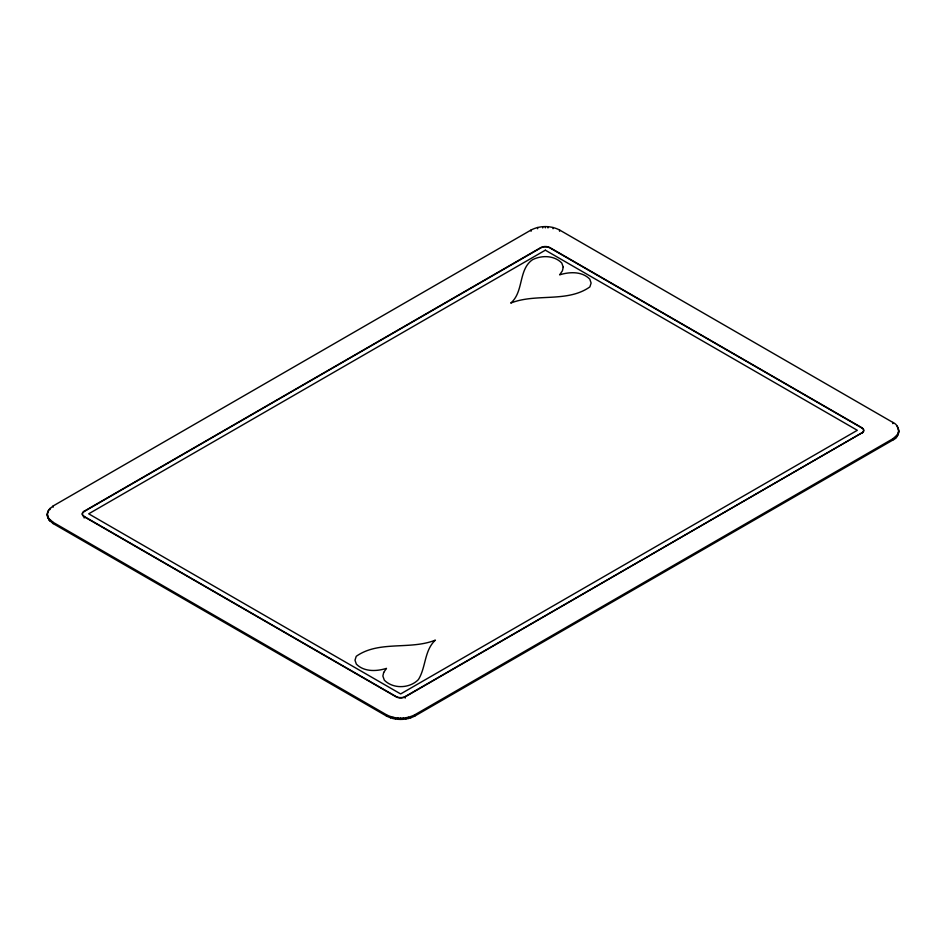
<?xml version="1.0" encoding="UTF-8"?>
<svg xmlns="http://www.w3.org/2000/svg" width="946" height="946" viewBox="0 0 946 946"><rect width="100%" height="100%" fill="white"/><g stroke="black" fill="none" stroke-linecap="round" stroke-linejoin="round"><path stroke-width="1.42" d="M47.3 514.139L48.837 509.693L53.201 505.921L531.096 230.008C539.835 225.444 550.844 225.444 559.583 230.008L892.799 422.389C900.509 425.487 900.533 436.981 892.799 440.079L414.904 715.992C406.165 720.556 395.156 720.556 386.417 715.992L53.201 523.611L48.837 519.839L47.3 514.139L47.477 516.906M47.3 515.393L47.477 512.626M898.523 433.374L898.7 430.607L898.7 431.861M47.477 515.653L48.837 518.585L53.201 522.358L386.417 714.738C395.156 719.303 406.165 719.303 414.904 714.738L892.799 438.826L897.163 435.054L898.523 432.121M84.17 511.218L540.816 247.568A6.397 3.689 0 0 1 549.863 247.568L861.83 427.687A6.397 3.689 0 0 1 861.83 432.901L405.184 696.871A6.397 3.689 0 0 1 396.138 696.871L84.17 516.753A6.397 3.689 0 0 1 84.17 511.526L84.17 511.218A6.397 3.689 0 0 0 84.17 516.433L84.17 518.006M84.17 511.526L540.816 247.887A6.397 3.689 0 0 1 549.863 247.887L861.83 427.994A6.397 3.689 0 0 1 862.847 428.763M84.17 516.433L396.138 696.552A6.397 3.689 0 0 0 405.184 696.552L861.83 432.901M898.523 429.094L898.523 430.347M898.014 427.604L898.014 428.857L897.163 426.161M898.014 433.623L898.014 434.876M897.163 435.054L897.163 436.307M896.004 436.425L896.004 437.679M892.799 422.389L892.799 423.642M892.799 438.826L892.799 440.079M559.583 230.008L559.583 231.262M553.043 227.478L553.043 228.731M547.971 226.697L547.971 227.951M545.345 226.602L545.345 227.856M542.708 226.697L542.708 227.951M537.635 227.478L537.635 228.731M531.096 230.008L531.096 231.262M414.904 714.738L414.904 715.992M410.73 716.595L410.73 717.848M408.365 717.269L408.365 718.522M405.869 717.754L405.869 719.007M405.207 696.528L405.184 698.113M403.292 718.049L403.292 719.303M400.655 718.144L400.655 719.398M398.03 718.049L398.03 719.303M395.452 717.754L395.452 719.007M392.957 717.269L392.957 718.522M390.592 716.595L390.592 717.848M386.417 714.738L386.417 715.992M53.201 505.921L53.201 507.174M53.201 522.358L53.201 523.611M49.996 508.321L49.996 509.575M49.996 519.957L49.996 521.211M48.837 509.693L47.986 512.377L47.986 511.124M48.837 518.585L48.837 519.839M47.986 517.143L47.986 518.396M863.485 429.65A6.397 3.689 0 0 1 861.83 433.221M383.698 672.44L382.87 676.023L384.324 680.162C393.217 689.196 409.689 688.57 418.416 679.571C426.043 667.344 424.198 650.351 435.397 640.123C410.138 650.257 378.944 640.229 356.24 656.311L354.998 660.19L356.335 664.104C364.092 672.05 376.614 671.471 386.476 668.373L383.698 672.44M563.237 267.198L562.409 270.781L559.63 274.848C569.492 271.75 582.015 271.171 589.772 279.117L591.108 283.031L589.878 286.91C567.162 302.992 535.968 292.964 510.722 303.098C523.978 291.912 518.148 269.705 532.468 259.736C541.656 255.077 554.332 255.278 561.794 263.059L563.237 267.198M545.345 250.182L88.688 513.82L400.655 693.938L857.313 430.3L545.345 250.182"/></g></svg>
